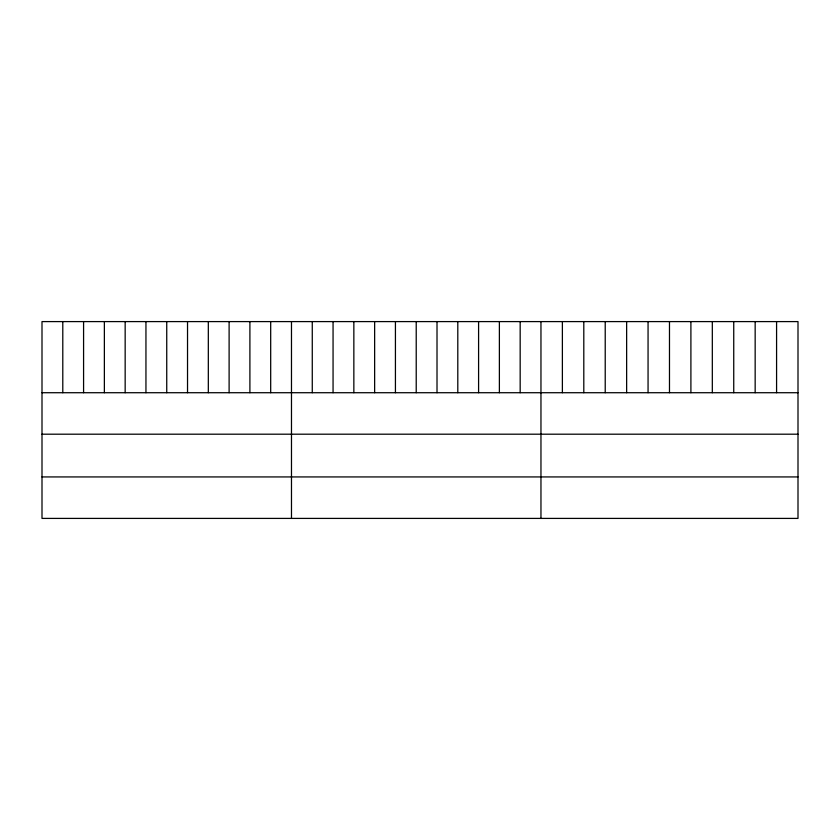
<?xml version="1.0" encoding="UTF-8"?>
<svg xmlns="http://www.w3.org/2000/svg" width="840" height="840" viewBox="0 0 840 840"><rect width="100%" height="100%" fill="white"/><g stroke="black" fill="none" stroke-linecap="round" stroke-linejoin="round"><path stroke-width="1.26" d="M798 392.721L798 518.406L42 518.406L42 321.594L798 321.594L798 392.721L42 392.721M42 434.196L798 434.196M42 476.931L798 476.931M776.58 321.594L776.58 392.721M755.16 321.594L755.16 392.721M733.74 321.594L733.74 392.721M712.32 321.594L712.32 392.721M690.9 321.594L690.9 392.721M669.48 321.594L669.48 392.721M648.06 321.594L648.06 392.721M626.64 321.594L626.64 392.721M605.22 321.594L605.22 392.721M583.8 321.594L583.8 392.721M562.38 321.594L562.38 392.721M540.96 321.594L540.96 518.406M520.17 321.594L520.17 392.721M499.38 321.594L499.38 392.721M478.59 321.594L478.59 392.721M457.8 321.594L457.8 392.721M437.01 321.594L437.01 392.721M416.22 321.594L416.22 392.721M395.43 321.594L395.43 392.721M374.64 321.594L374.64 392.721M353.85 321.594L353.85 392.721M333.06 321.594L333.06 392.721M312.27 321.594L312.27 392.721M291.48 321.594L291.48 518.406M270.69 321.594L270.69 392.721M249.9 321.594L249.9 392.721M229.11 321.594L229.11 392.721M208.32 321.594L208.32 392.721M187.53 321.594L187.53 392.721M166.74 321.594L166.74 392.721M145.95 321.594L145.95 392.721M125.16 321.594L125.16 392.721M104.37 321.594L104.37 392.721M83.58 321.594L83.58 392.721M62.79 321.594L62.79 392.721"/></g></svg>
